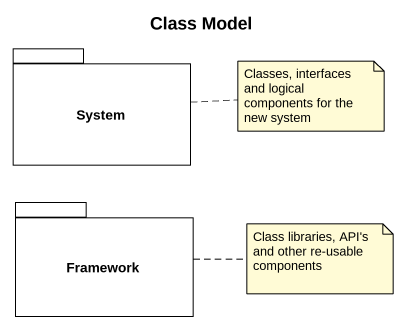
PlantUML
@startuml
title Class Model
package System {
}
package Framework {
}
note right of System : Classes, interfaces and logical components for the new system
note right of Framework : Class libraries, API's and other re-usable components
@enduml
